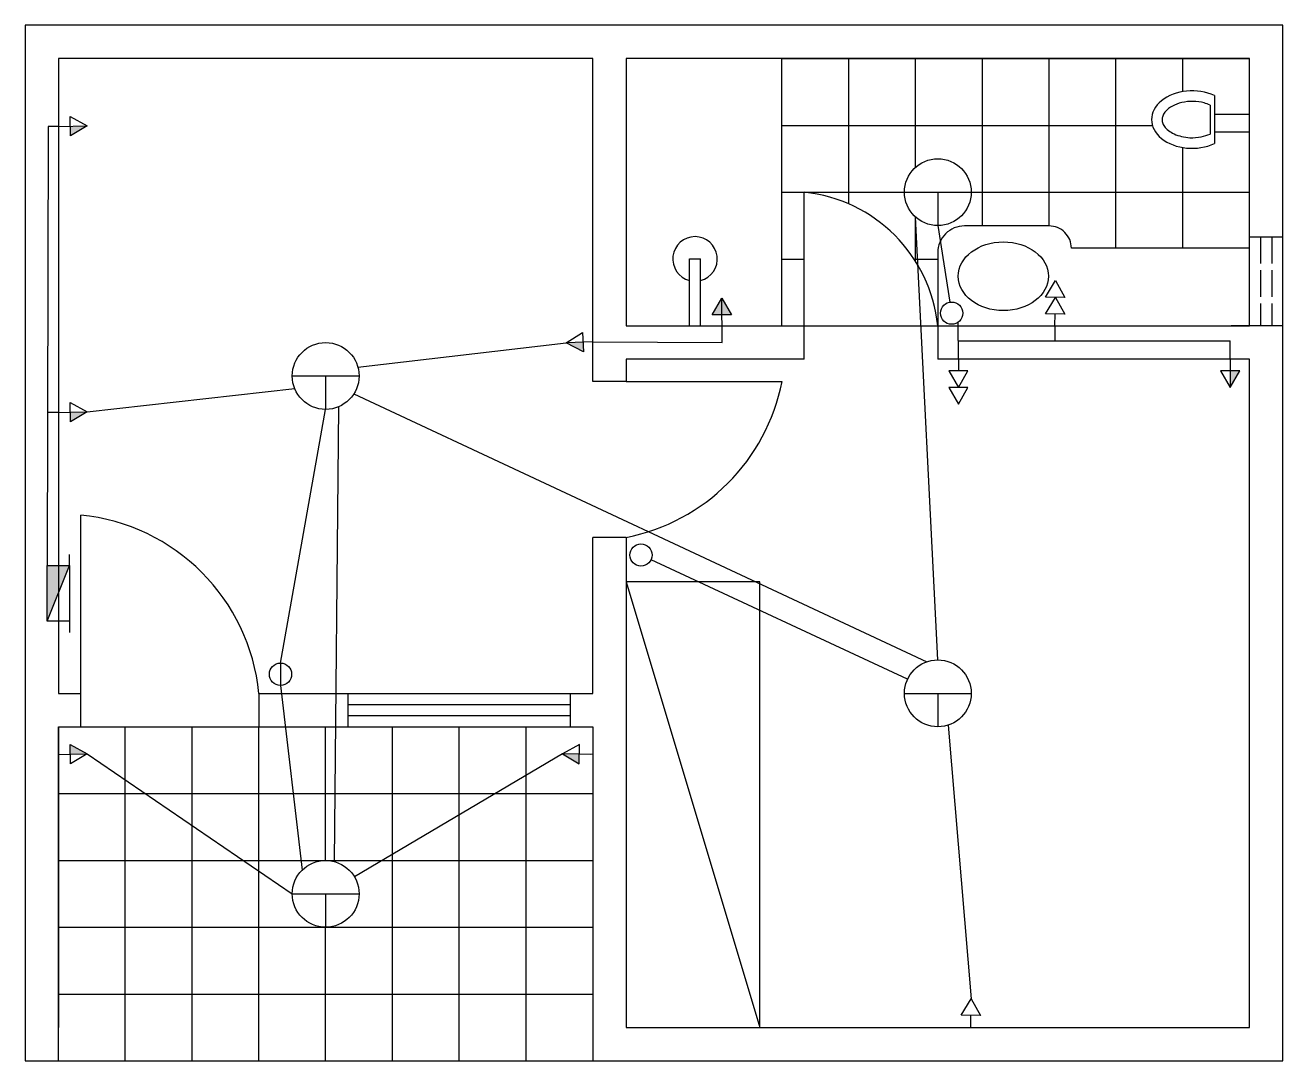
# Model space of a CAD drawing. Header units: millimetres. Extents: x 268 to 833, y 252 to 717.
import ezdxf

# ---------------------------------------------------------------- set-up
doc = ezdxf.new("R2010")
doc.units = ezdxf.units.MM
doc.linetypes.add('ACAD_ISO02W100', pattern=[15, 12, -3])

msp = doc.modelspace()

# ---------------------------------------------------------------- hatches: boundary and pattern name
h = msp.add_hatch(color=256)
h.dxf.hatch_style = 1
h.paths.add_polyline_path([(287.74, 394.36), (287.83, 390.03), (295.33, 390.2)])
h.paths.add_polyline_path([(516.49, 390.03), (508.99, 390.2), (516.39, 385.71)])
h.paths.add_polyline_path([(295.33, 543.81), (287.83, 543.64), (287.93, 539.31)])
h.paths.add_polyline_path([(295.33, 672.24), (287.83, 672.07), (287.93, 667.74)])
h.paths.add_polyline_path([(518.13, 575.07), (510.64, 574.74), (518.32, 570.75)])
h.paths.add_polyline_path([(580.47, 594.84), (580.56, 587.34), (584.89, 587.39)])
h.paths.add_polyline_path([(580.47, 594.84), (576.23, 587.29), (580.56, 587.34)])
h.paths.add_polyline_path([(813.18, 562.21), (808.85, 562.21), (808.85, 554.71)])
h = msp.add_hatch(color=256)
h.dxf.hatch_style = 1
h.paths.add_polyline_path([(287.5, 474.75), (282.54, 474.75), (282.54, 462.36)])
h.paths.add_polyline_path([(282.54, 474.75), (277.5, 474.75), (277.5, 449.75), (282.54, 462.36)])

# ---------------------------------------------------------------- linework, layer by layer
for p, q in [((832.54, 717.4), (267.54, 717.4)), ((267.54, 717.4), (267.54, 252.4)), ((832.54, 252.4), (832.54, 717.4)), ((282.54, 702.4), (282.54, 417.4)), ((522.54, 702.4), (282.54, 702.4)), ((817.54, 702.4), (537.54, 702.4)), ((607.54, 702.4), (817.54, 702.4)), ((817.54, 582.4), (817.54, 702.4)), ((801.81, 685.81), (801.81, 669.48)), ((799.82, 681.51), (799.82, 668.53)), ((607.54, 672.4), (773.95, 672.4)), ((817.54, 677.35), (801.81, 677.35)), ((277.9, 671.96), (277.5, 474.75)), ((282.64, 671.95), (277.9, 671.96)), ((282.64, 671.95), (295.33, 672.24)), ((282.64, 671.95), (287.83, 672.07)), ((801.81, 669.48), (817.54, 669.48)), ((801.81, 669.48), (801.81, 664.23)), ((607.54, 642.4), (662.54, 642.4)), ((617.54, 567.4), (617.54, 642.4)), ((662.54, 642.4), (692.54, 642.4)), ((677.54, 642.4), (677.54, 627.4)), ((692.54, 642.4), (817.54, 642.4)), ((677.54, 432.4), (667.54, 631.22)), ((677.54, 627.4), (682.98, 593.03)), ((565.98, 612.45), (570.98, 612.45)), ((607.54, 612.4), (617.54, 612.4)), ((666.85, 612.4), (677.54, 612.4)), ((580.7, 574.85), (580.47, 594.84)), ((730.13, 582.5), (730.22, 587.7)), ((730.13, 582.5), (730.22, 587.7)), ((677.54, 582.4), (677.54, 567.4)), ((686.76, 567.4), (686.69, 584.03)), ((730.13, 582.5), (730.13, 575.72)), ((416.99, 563.92), (510.64, 574.74)), ((522.54, 575.27), (510.64, 574.74)), ((522.54, 575.27), (518.13, 575.07)), ((522.54, 575.27), (580.7, 574.85)), ((686.72, 575.72), (808.85, 575.72)), ((808.85, 567.4), (808.85, 575.72)), ((686.76, 567.4), (686.76, 562.21)), ((808.85, 567.4), (808.85, 554.71)), ((817.54, 267.4), (817.54, 567.4)), ((387.54, 559.9), (417.54, 559.9)), ((402.54, 559.9), (402.54, 544.9)), ((295.33, 543.81), (388.62, 554.33)), ((415.24, 551.92), (672.62, 431.57)), ((282.64, 543.53), (277.64, 543.53)), ((282.64, 543.53), (287.83, 543.64)), ((282.64, 543.53), (287.83, 543.64)), ((287.83, 543.64), (295.33, 543.81)), ((382.26, 430.98), (402.54, 544.9)), ((408.25, 546.03), (406.43, 341.89)), ((522.54, 417.4), (522.54, 487.4)), ((537.54, 487.4), (522.54, 487.4)), ((537.54, 487.4), (537.54, 267.4)), ((277.5, 449.75), (287.5, 474.75)), ((287.5, 474.75), (287.5, 479.75)), ((663.97, 423.79), (548.74, 477.4)), ((597.54, 467.4), (537.54, 467.4)), ((537.54, 467.4), (597.54, 267.4)), ((597.54, 267.4), (597.54, 467.4)), ((287.5, 449.75), (287.5, 444.75)), ((382.26, 430.98), (382.26, 420.98)), ((382.26, 420.98), (391.97, 338.04)), ((282.54, 417.4), (292.54, 417.4)), ((372.54, 417.4), (522.54, 417.4)), ((372.54, 417.4), (372.54, 402.4)), ((662.54, 417.4), (692.54, 417.4)), ((677.54, 417.4), (677.54, 402.4)), ((412.54, 412.4), (512.54, 412.4)), ((412.54, 407.4), (512.54, 407.4)), ((282.54, 252.4), (282.54, 402.4)), ((282.54, 402.4), (292.54, 402.4)), ((282.54, 402.4), (282.54, 267.4)), ((292.54, 402.4), (522.54, 402.4)), ((312.54, 252.4), (312.54, 402.4)), ((342.54, 252.4), (342.54, 402.4)), ((372.54, 252.4), (372.54, 402.4)), ((402.54, 342.4), (402.54, 402.4)), ((432.54, 252.4), (432.54, 402.4)), ((462.54, 252.4), (462.54, 402.4)), ((492.54, 252.4), (492.54, 402.4)), ((522.54, 402.4), (522.54, 252.4)), ((682.2, 403.14), (692.54, 280.26)), ((282.64, 389.92), (287.83, 390.03)), ((282.64, 389.92), (287.83, 390.03)), ((287.83, 390.03), (295.33, 390.2)), ((295.33, 390.2), (387.54, 327.4)), ((508.99, 390.2), (415.46, 335.02)), ((516.49, 390.03), (508.99, 390.2)), ((521.69, 389.92), (516.49, 390.03)), ((522.54, 389.9), (516.49, 390.03)), ((282.54, 372.4), (522.54, 372.4)), ((282.54, 342.4), (522.54, 342.4)), ((387.54, 327.4), (417.54, 327.4)), ((402.54, 327.4), (402.54, 312.4)), ((282.54, 312.4), (522.54, 312.4)), ((402.54, 252.4), (402.54, 312.4)), ((282.54, 282.4), (522.54, 282.4)), ((692.32, 267.57), (692.41, 272.76)), ((692.32, 267.57), (692.41, 272.76)), ((537.54, 267.4), (817.54, 267.4)), ((267.54, 252.4), (282.54, 252.4)), ((282.54, 252.4), (522.54, 252.4)), ((522.54, 252.4), (832.54, 252.4))]:
    msp.add_line(p, q)
for points in [[(617.54, 567.4), (537.54, 567.4), (537.54, 557.4), (522.54, 557.4), (522.54, 702.4)], [(537.54, 702.4), (537.54, 582.4), (677.54, 582.4)], [(607.54, 582.4), (607.54, 702.4)], [(637.54, 637.13), (637.54, 702.4)], [(667.54, 653.58), (667.54, 702.4)], [(697.54, 627.27), (697.54, 702.4)], [(727.54, 627.27), (727.54, 702.4)], [(757.54, 617.27), (757.54, 702.4)], [(787.54, 687.56), (787.54, 702.4)], [(787.54, 617.27), (787.54, 662.48)], [(667.54, 611.33), (667.54, 631.22)], [(817.54, 622.4), (832.54, 622.4)], [(565.98, 582.45), (565.98, 612.45)], [(570.98, 582.45), (570.98, 612.45)], [(677.54, 582.4), (817.54, 582.4)], [(832.54, 582.4), (809.38, 582.4)], [(817.54, 567.4), (677.54, 567.4)], [(537.54, 557.4), (607.54, 557.4)], [(292.54, 402.4), (292.54, 497.4)], [(412.54, 417.4), (412.54, 402.4)], [(512.54, 402.4), (512.54, 417.4)]]:
    msp.add_lwpolyline(points)
for points in [[(295.33, 672.24), (287.93, 667.74), (287.74, 676.4)], [(295.33, 672.24), (287.93, 667.74), (287.74, 676.4)], [(730.35, 602.7), (734.55, 595.12), (725.89, 595.27)], [(580.47, 594.84), (584.89, 587.39), (576.23, 587.29)], [(580.47, 594.84), (584.89, 587.39), (576.23, 587.29)], [(730.35, 595.2), (734.55, 587.62), (725.89, 587.78)], [(730.35, 595.2), (734.55, 587.62), (725.89, 587.78)], [(510.64, 574.74), (517.94, 579.4), (518.32, 570.75)], [(510.64, 574.74), (517.94, 579.4), (518.32, 570.75)], [(686.76, 554.71), (691.09, 562.21), (682.43, 562.21)], [(808.85, 554.71), (813.18, 562.21), (804.52, 562.21)], [(686.76, 547.17), (691.09, 554.67), (682.43, 554.67)], [(295.33, 543.81), (287.93, 539.31), (287.74, 547.97)], [(295.33, 543.81), (287.93, 539.31), (287.74, 547.97)], [(277.5, 474.75), (287.5, 474.75), (287.5, 449.75), (277.5, 449.75)], [(295.33, 390.2), (287.93, 385.71), (287.74, 394.36)], [(295.33, 390.2), (287.93, 385.71), (287.74, 394.36)], [(508.99, 390.2), (516.39, 385.71), (516.59, 394.36)], [(508.99, 390.2), (516.39, 385.71), (516.59, 394.36)], [(692.54, 280.26), (696.74, 272.69), (688.08, 272.84)], [(692.54, 280.26), (696.74, 272.69), (688.08, 272.84)]]:
    msp.add_lwpolyline(points, close=True)
msp.add_lwpolyline([(817.54, 597.27), (817.54, 617.27), (737.54, 617.27), (737.54, 617.27, 0.414214), (727.54, 627.27), (689.54, 627.27, 0.414214), (677.54, 615.27), (677.54, 582.4)], format="xyb")
at = {"linetype": 'ACAD_ISO02W100'}
for points in [[(822.54, 622.4), (822.54, 582.4)], [(827.54, 622.4), (827.54, 582.4)]]:
    msp.add_lwpolyline(points, dxfattribs=at)
for centre, radius in [((677.54, 642.4), 15), ((683.76, 588.09), 5), ((402.54, 559.9), 15), ((544.2, 479.51), 5), ((382.26, 425.98), 5), ((677.54, 417.4), 15), ((402.54, 327.4), 15)]:
    msp.add_circle(centre, radius)
for centre, radius, start, end in [((610.59, 575.45), 67.31, 5.9294, 84.0706), ((568.48, 612.45), 10, 284.4775, 255.5225), ((520.49, 574.46), 88.71, 281.0838, 348.9162), ((283.83, 408.69), 89.14, 5.609, 84.391)]:
    msp.add_arc(centre, radius, start, end)
msp.add_ellipse((791.81, 675.02), major_axis=(-18.24, 0), ratio=0.706821, start_param=4.132329, end_param=8.434041)
msp.add_ellipse((706.99, 604.69), major_axis=(20.26, 0), ratio=0.761905)
msp.add_open_spline([(799.82, 681.51), (799, 681.89), (798.1, 682.21), (795.59, 682.9), (793.9, 683.14), (790.49, 683.2), (788.78, 683.03), (785.6, 682.29), (784.13, 681.73), (781.66, 680.37), (780.67, 679.58), (779.4, 678.17), (779.01, 677.56), (778.49, 676.41), (778.35, 675.86), (778.28, 674.79), (778.34, 674.26), (778.67, 673.15), (778.95, 672.56), (779.82, 671.35), (780.4, 670.74), (781.86, 669.58), (782.75, 669.03), (784.75, 668.09), (785.88, 667.7), (788.27, 667.13), (789.53, 666.95), (792.51, 666.81), (794.23, 666.94), (797.28, 667.54), (798.63, 667.98), (799.82, 668.53)], degree=3, knots=[4.132329, 4.132329, 4.132329, 4.132329, 4.343075, 4.343075, 4.686331, 4.686331, 5.029587, 5.029587, 5.372843, 5.372843, 5.716099, 5.716099, 5.974974, 5.974974, 6.233848, 6.233848, 6.492723, 6.492723, 6.751597, 6.751597, 7.010472, 7.010472, 7.269347, 7.269347, 7.528221, 7.528221, 7.787096, 7.787096, 8.12922, 8.12922, 8.434041, 8.434041, 8.434041, 8.434041])

doc.saveas('drawing.dxf')
